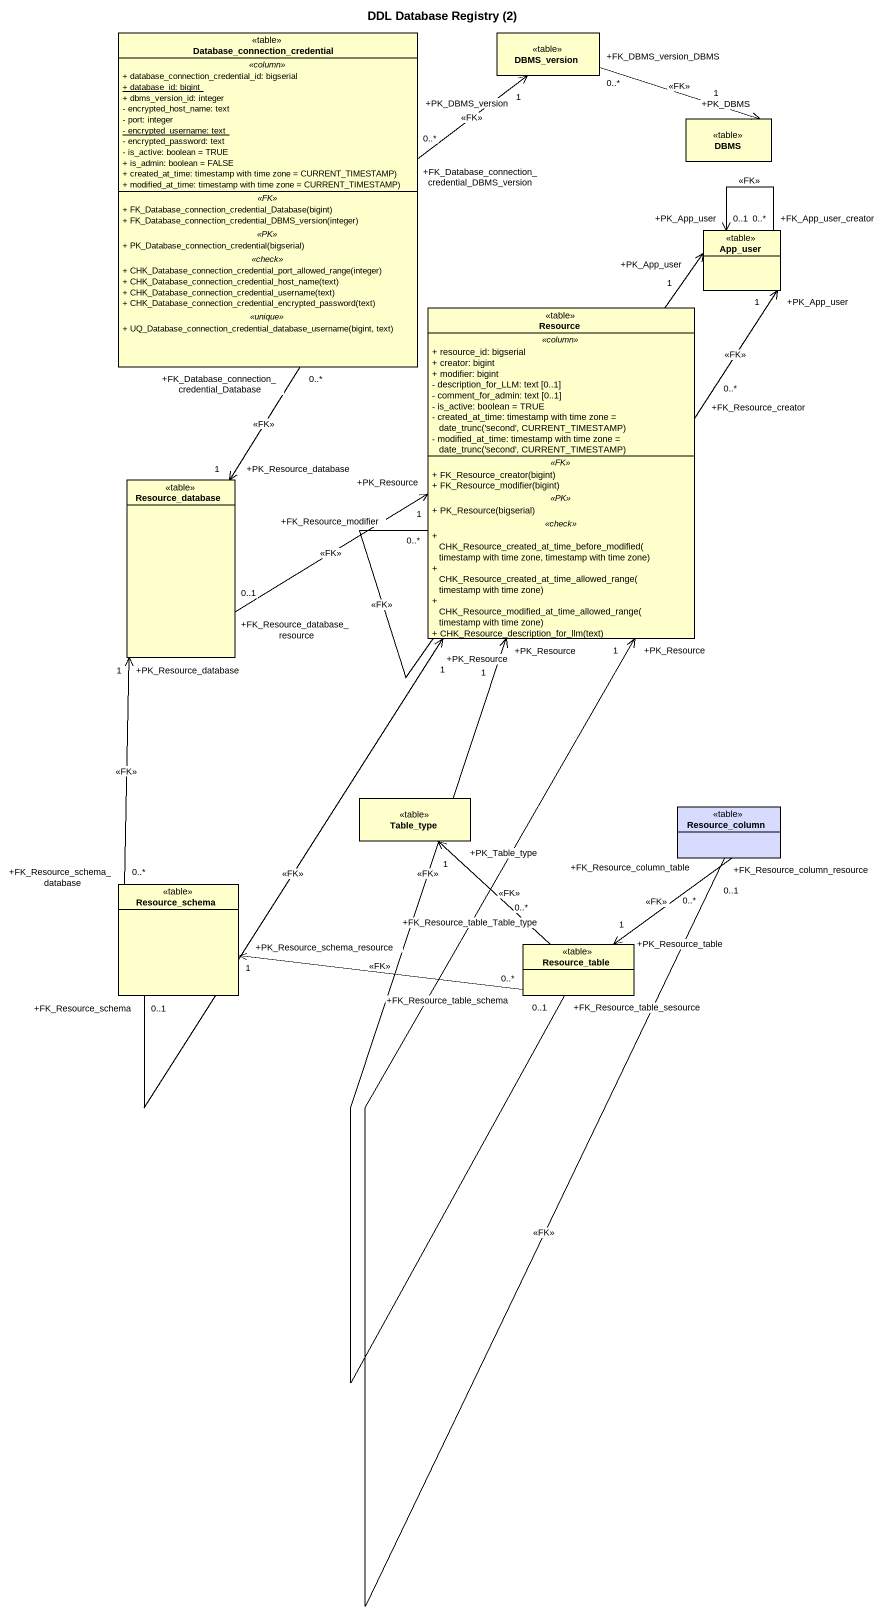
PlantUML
@startuml
title DDL Database Registry (2)
hide circle
hide empty members
skinparam classAttributeIconSize 0
class "Database_connection_credential" as Database_connection <<table>> {
  .. <<column>> ..
  + database_connection_credential_id: bigserial
  {static} + database_id: bigint
  + dbms_version_id: integer
  - encrypted_host_name: text
  - port: integer
  {static} - encrypted_username: text
  - encrypted_password: text
  - is_active: boolean = TRUE
  + is_admin: boolean = FALSE
  + created_at_time: timestamp with time zone = CURRENT_TIMESTAMP)
  + modified_at_time: timestamp with time zone = CURRENT_TIMESTAMP)
  .. <<FK>> ..
  + FK_Database_connection_credential_Database(bigint)
  + FK_Database_connection_credential_DBMS_version(integer)
  .. <<PK>> ..
  + PK_Database_connection_credential(bigserial)
  .. <<check>> ..
  + CHK_Database_connection_credential_port_allowed_range(integer)
  + CHK_Database_connection_credential_host_name(text)
  + CHK_Database_connection_credential_username(text)
  + CHK_Database_connection_credential_encrypted_password(text)
  .. <<unique>> ..
  + UQ_Database_connection_credential_database_username(bigint, text)
}
class DBMS_version <<table>>
class DBMS <<table>>
class App_user <<table>>
class Resource <<table>> {
  .. <<column>> ..
  + resource_id: bigserial
  + creator: bigint
  + modifier: bigint
  - description_for_LLM: text [0..1]
  - comment_for_admin: text [0..1]
  - is_active: boolean = TRUE
  {field} - created_at_time: timestamp with time zone = date_trunc('second', CURRENT_TIMESTAMP)
  {field} - modified_at_time: timestamp with time zone = date_trunc('second', CURRENT_TIMESTAMP)
  .. <<FK>> ..
  + FK_Resource_creator(bigint)
  + FK_Resource_modifier(bigint)
  .. <<PK>> ..
  + PK_Resource(bigserial)
  .. <<check>> ..
  + CHK_Resource_created_at_time_before_modified(timestamp with time zone, timestamp with time zone)
  + CHK_Resource_created_at_time_allowed_range(timestamp with time zone)
  + CHK_Resource_modified_at_time_allowed_range(timestamp with time zone)
  + CHK_Resource_description_for_llm(text)
}
class Resource_database <<table>>
class Table_type <<table>>
class Resource_column <<table>> #D7DBFE
class Resource_schema <<table>>
class Resource_table <<table>>
Database_connection "+FK_Database_connection_credential_DBMS_version\n0..*" -right-> "+PK_DBMS_version\n1" DBMS_version : <<FK>>
Database_connection "+FK_Database_connection_credential_Database\n0..*" --> "+PK_Resource_database\n1" Resource_database : <<FK>>
DBMS_version "+FK_DBMS_version_DBMS\n0..*" -right-> "+PK_DBMS\n1" DBMS : <<FK>>
App_user "+FK_App_user_creator\n0..*" --> "+PK_App_user\n0..1" App_user : <<FK>>
Resource "+FK_Resource_modifier\n0..*" -up-> "+PK_App_user\n1" App_user : <<FK>>
Resource "+FK_Resource_creator\n0..*" -up-> "+PK_App_user\n1" App_user : <<FK>>
Resource_database "+FK_Resource_database_resource\n0..1" -right-> "+PK_Resource\n1" Resource : <<FK>>
Resource_column "+FK_Resource_column_resource\n0..1" -up-> "+PK_Resource\n1" Resource : <<FK>>
Resource_column "+FK_Resource_column_table\n0..*" --> "+PK_Resource_table\n1" Resource_table : <<FK>>
Resource_schema "+FK_Resource_schema\n0..1" -up-> "+PK_Resource\n1" Resource : <<FK>>
Resource_schema "+FK_Resource_schema_database\n0..*" -up-> "+PK_Resource_database\n1" Resource_database : <<FK>>
Resource_table "+FK_Resource_table_sesource\n0..1" -up-> "+PK_Resource\n1" Resource : <<FK>>
Resource_table "+FK_Resource_table_Table_type\n0..*" -up-> "+PK_Table_type\n1" Table_type : <<FK>>
Resource_table "+FK_Resource_table_schema\n0..*" -left-> "+PK_Resource_schema_resource\n1" Resource_schema : <<FK>>
@enduml
